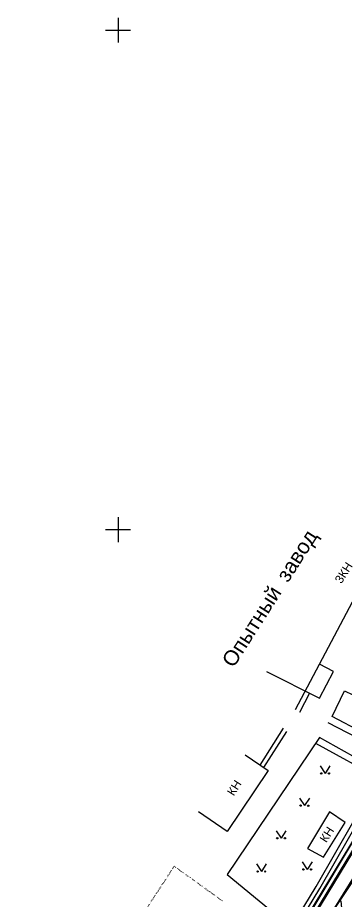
# Model space of a CAD drawing. Header units: millimetres. Extents: x 6243 to 9314, y 4730 to 7085.
# Drawn here: x 6559.8 to 6691.5, y 6251.1 to 6605 of the extents above; entities that cross this region are included whole.
import ezdxf

# ---------------------------------------------------------------- set-up
doc = ezdxf.new("R2010")
doc.units = ezdxf.units.MM
doc.header["$LTSCALE"] = 0.7
doc.linetypes.add('ACAD_ISO07W100', pattern=[3, 0, -3])
for name, color, linetype in [('горизонталі', 22, 'Continuous'), ('горный отвод', 7, 'Continuous'), ('чорн', 255, 'Continuous')]:
    doc.layers.add(name, color=color, linetype=linetype)
doc.styles.get("Standard").update_dxf_attribs({"font": 'arial.ttf'})

msp = doc.modelspace()

# ---------------------------------------------------------------- hatches: boundary and pattern name
at = {"layer": 'чорн', "ltscale": 0.2, "true_color": 0x000000}
h = msp.add_hatch(color=18, dxfattribs=at)
h.dxf.hatch_style = 1
h.paths.add_polyline_path([(6681.68, 6302.32, 1), (6681.15, 6302.32, 1)])
h.paths.add_polyline_path([(6684.21, 6302.32, 1), (6684.74, 6302.32, 1)])
h = msp.add_hatch(color=18, dxfattribs=at)
h.dxf.hatch_style = 1
h.paths.add_polyline_path([(6673.4, 6289.42, 1), (6672.87, 6289.42, 1)])
h.paths.add_polyline_path([(6675.93, 6289.41, 1), (6676.46, 6289.41, 1)])
h = msp.add_hatch(color=18, dxfattribs=at)
h.dxf.hatch_style = 1
h.paths.add_polyline_path([(6664.03, 6276.35, 1), (6663.5, 6276.35, 1)])
h.paths.add_polyline_path([(6666.57, 6276.35, 1), (6667.1, 6276.35, 1)])
h = msp.add_hatch(color=18, dxfattribs=at)
h.dxf.hatch_style = 1
h.paths.add_polyline_path([(6674.52, 6263.91, 1), (6673.98, 6263.91, 1)])
h.paths.add_polyline_path([(6677.05, 6263.91, 1), (6677.58, 6263.91, 1)])
h = msp.add_hatch(color=18, dxfattribs=at)
h.dxf.hatch_style = 1
h.paths.add_polyline_path([(6656.14, 6263.06, 1), (6655.61, 6263.06, 1)])
h.paths.add_polyline_path([(6658.68, 6263.06, 1), (6659.21, 6263.06, 1)])

# ---------------------------------------------------------------- linework, layer by layer
at = {"color": 18, "ltscale": 0.2, "true_color": 0x000000}
msp.add_line((6582, 6078.37), (6717.4, 6298.06), dxfattribs=at)
at = {"layer": 'горизонталі', "color": 18, "true_color": 0x000000}
msp.add_lwpolyline([(6689.97, 6245.35), (6689.34, 6251.27)], dxfattribs=at)
at = {"layer": 'горный отвод', "color": 18, "ltscale": 0.2, "true_color": 0x000000}
for points in [[(6920.99, 5597.24), (6918.57, 5727.75), (6921.2, 5779.95), (6861.62, 5921.06), (6818.67, 5957.18), (6574.79, 6074.63), (6708.61, 6295.21), (6826.26, 6401.67), (6833.8, 6396.61), (7051.54, 6540.28), (7160.22, 6601.81), (7192.29, 6603.48), (7213.58, 6592.73), (7445.46, 6392.76), (7810.88, 6317.34), (7811.33, 6268.71), (8210.3, 6210.63), (8208.53, 6196.59), (8208.57, 6196.32)], [(6920.99, 5597.24), (6918.58, 5727.75), (6921.21, 5779.95), (6861.62, 5921.06), (6818.67, 5957.19), (6574.8, 6074.63), (6708.61, 6295.21), (6826.26, 6401.67), (6833.8, 6396.61), (7051.54, 6540.27), (7160.22, 6601.81), (7192.29, 6603.48), (7213.58, 6592.73), (7445.46, 6392.75), (7810.88, 6317.34), (7811.33, 6268.7), (8210.3, 6210.62), (8208.53, 6196.59), (8208.57, 6196.32)], [(6920.99, 5597.24), (6918.58, 5727.75), (6921.21, 5779.95), (6861.62, 5921.06), (6818.67, 5957.19), (6574.8, 6074.63), (6708.61, 6295.21), (6826.26, 6401.67), (6833.8, 6396.61), (7051.54, 6540.27), (7160.22, 6601.81), (7192.29, 6603.48), (7213.58, 6592.73), (7445.46, 6392.75), (7810.88, 6317.34), (7811.33, 6268.7), (8210.3, 6210.62), (8208.53, 6196.59), (8208.57, 6196.32)], [(6920.99, 5597.24), (6918.58, 5727.75), (6921.21, 5779.95), (6861.62, 5921.06), (6818.67, 5957.19), (6574.8, 6074.63), (6708.62, 6295.21), (6826.26, 6401.67), (6833.8, 6396.61), (7051.54, 6540.27), (7160.22, 6601.81), (7192.29, 6603.48), (7213.58, 6592.73), (7445.46, 6392.75), (7810.87, 6317.34), (7811.33, 6268.7), (8210.29, 6210.62), (8208.53, 6196.59), (8208.57, 6196.32)], [(6918.96, 5598.23), (6916.57, 5727.78), (6919.17, 5779.59), (6859.96, 5919.83), (6817.57, 5955.48), (6571.93, 6073.78), (6707.05, 6296.51), (6826.08, 6404.22), (6833.81, 6399.02), (7050.49, 6541.99)]]:
    msp.add_lwpolyline(points, dxfattribs=at)
at = {"layer": 'горный отвод', "color": 18, "lineweight": 200, "ltscale": 0.2, "true_color": 0x000000}
msp.add_lwpolyline([(6920.99, 5597.24), (6918.57, 5727.75), (6921.2, 5779.95), (6861.62, 5921.06), (6818.67, 5957.18), (6574.79, 6074.63), (6708.61, 6295.21), (6826.26, 6401.68), (6833.8, 6396.61), (7051.54, 6540.28), (7160.22, 6601.81), (7192.29, 6603.48), (7213.58, 6592.73), (7445.46, 6392.76), (7810.88, 6317.34), (7811.34, 6268.71), (8210.3, 6210.63), (8208.53, 6196.59), (8208.57, 6196.32)], dxfattribs=at)
at = {"layer": 'чорн', "color": 18, "ltscale": 0.2, "true_color": 0x000000}
for p, q in [((6599.99, 6604.99), (6599.99, 6594.99)), ((6594.99, 6599.99), (6604.99, 6599.99)), ((6594.99, 6599.99), (6594.99, 6599.99)), ((6594.99, 6599.99), (6599.99, 6599.99)), ((6599.99, 6404.99), (6599.99, 6394.99)), ((6594.99, 6399.99), (6604.99, 6399.99)), ((6594.99, 6399.99), (6594.99, 6399.99)), ((6594.99, 6399.99), (6599.99, 6399.99))]:
    msp.add_line(p, q, dxfattribs=at)
at = {"layer": 'чорн', "color": 18, "true_color": 0x000000}
for points in [[(6717.87, 6416.33), (6671.02, 6327.76)], [(6559.76, 6118.7), (6589.14, 6104.54), (6629.11, 6171.02), (6680.83, 6256.2), (6703.8, 6296.25), (6825.89, 6405.34)], [(6560.51, 6120.25), (6588.47, 6106.78), (6627.63, 6171.91), (6679.34, 6257.08), (6702.44, 6297.35), (6824.74, 6406.63)], [(6591.36, 6103.32), (6707.05, 6296.51), (6739.42, 6325.66), (6786.59, 6368.58), (6824.69, 6403.08)], [(6683.91, 6243.79), (6699.43, 6267.11), (6713.36, 6287.39), (6735.27, 6311.41), (6748.77, 6323.77), (6766.22, 6339.49), (6772.2, 6343.5), (6777.96, 6348.93), (6785.57, 6352.82), (6795.97, 6359.17), (6807.62, 6364.93), (6823.53, 6378.99), (6827.48, 6371.58)], [(6717.27, 6310.61), (6710.09, 6312.37), (6685.79, 6325.07), (6690.76, 6335.35), (6700.77, 6330.57), (6724.34, 6344.26), (6726.17, 6341.48), (6728.46, 6340.43), (6731.13, 6340.43), (6727.66, 6326.84), (6731.86, 6326.83), (6734.7, 6339.45), (6738.13, 6341.03), (6741.74, 6346.02), (6744.91, 6354.66), (6745.67, 6361.99), (6779.49, 6373.28), (6782.17, 6368.59)], [(6659.5, 6343.21), (6680.75, 6332.42), (6686.29, 6343.18), (6680.73, 6346.12)], [(6676.72, 6334.47), (6672.64, 6326.71)], [(6656.91, 6305.7), (6666.23, 6320.49)], [(6715.07, 6308.63), (6707.71, 6310.46), (6684.17, 6322.59)], [(6658.39, 6304.68), (6667.66, 6319.06)], [(6707.43, 6301.81), (6680.68, 6316.77), (6643.73, 6261.82), (6669.39, 6240.7)], [(6679.11, 6314.42), (6705.43, 6300.03)], [(6650.86, 6309.84), (6660.2, 6303.44), (6643.76, 6279.04), (6632.23, 6286.96)], [(6684.7, 6286.92), (6675.87, 6272.27), (6682.36, 6268.73), (6691, 6282.67), (6684.7, 6286.92)]]:
    msp.add_lwpolyline(points, dxfattribs=at)
at = {"layer": 'чорн', "color": 18, "ltscale": 0.2, "true_color": 0x000000}
for points in [[(6680.98, 6305.37), (6682.94, 6302.32)], [(6684.91, 6305.36), (6682.94, 6302.32)], [(6672.7, 6292.46), (6674.67, 6289.42)], [(6676.64, 6292.46), (6674.67, 6289.42)], [(6663.34, 6279.4), (6665.3, 6276.35)], [(6667.27, 6279.39), (6665.3, 6276.35)], [(6655.45, 6266.1), (6657.41, 6263.06)], [(6659.38, 6266.1), (6657.41, 6263.06)], [(6673.82, 6266.96), (6675.78, 6263.91)], [(6677.75, 6266.95), (6675.78, 6263.91)]]:
    msp.add_lwpolyline(points, dxfattribs=at)
at = {"layer": 'чорн', "color": 18, "linetype": 'ACAD_ISO07W100', "ltscale": 0.2, "true_color": 0x000000}
msp.add_lwpolyline([(6625.63, 6186.59), (6636.67, 6203.83), (6612.58, 6218.88), (6609.52, 6227.21), (6613.11, 6235.14), (6606.84, 6241.17), (6622.5, 6265.15), (6642.31, 6250.96)], dxfattribs=at)
at = {"layer": 'чорн', "color": 18, "ltscale": 0.2, "true_color": 0x000000}
for centre in [(6681.41, 6302.32), (6684.48, 6302.32), (6673.13, 6289.42), (6676.2, 6289.41), (6663.77, 6276.35), (6666.83, 6276.35), (6674.25, 6263.91), (6677.31, 6263.91), (6655.88, 6263.06), (6658.94, 6263.06)]:
    msp.add_circle(centre, 0.266, dxfattribs=at)

# ---------------------------------------------------------------- texts
note = msp.add_mtext_dynamic_manual_height_columns('Опытный ', width=10.2478, gutter_width=30.27, heights=[8.03, 0], dxfattribs=dict(at, insert=(6641.19, 6347.55), char_height=6, attachment_point=1, rotation=57.4334))
for column, words in zip(note.columns.linked_columns, ['завод']):
    column.text = words
at = {"layer": 'чорн', "color": 18, "ltscale": 0.2, "true_color": 0x000000, "char_height": 3.4, "attachment_point": 1, "rotation": 57.4334}
for s, insert in [('3КН', (6686.58, 6379.89)), ('КН', (6643.47, 6294.86)), ('КН', (6680.54, 6276.16))]:
    msp.add_mtext_dynamic_manual_height_columns(s, width=0.366, gutter_width=12.5, heights=[0], dxfattribs=dict(at, insert=insert))

doc.saveas('drawing.dxf')
